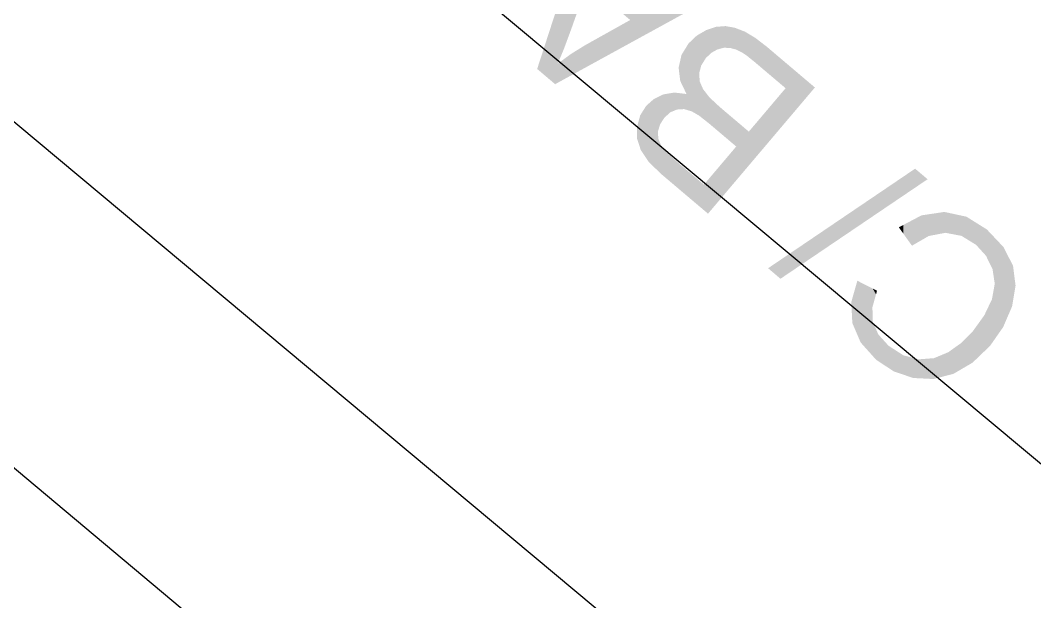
# Model space of a CAD drawing. Header units: inches. Extents: x 0.0008 to 0.0144, y 0.0003 to 0.0113.
# Drawn here: x 0.0115767 to 0.0118786, y 0.0054811 to 0.0056541 of the extents above; entities that cross this region are included whole.
import ezdxf

# ---------------------------------------------------------------- set-up
doc = ezdxf.new("R2010")
doc.units = ezdxf.units.IN
doc.header["$MEASUREMENT"] = 0
doc.linetypes.add('STRICHPUNKT', pattern=[25.4, 12.7, -6.35, 0, -6.35])
doc.layers.add('Standard', color=7, linetype='Continuous')

# ---------------------------------------------------------------- blocks, each defined once
blk = doc.blocks.new('*U512')
at = {"color": 7, "linetype": 'ByBlock'}
for points in [[(0.3010332, 0.1420073), (0.3009541, 0.1421548), (0.3010332, 0.1421667)], [(0.3010413, 0.1420089), (0.3010413, 0.1421649), (0.301063, 0.1420047)], [(0.301063, 0.1420047), (0.301063, 0.1421602), (0.3011018, 0.1419973)], [(0.300788, 0.1419116), (0.3007224, 0.1420681), (0.300788, 0.1421027)], [(0.3007971, 0.1419168), (0.300788, 0.1421027), (0.3007971, 0.1421075)], [(0.3008394, 0.1419413), (0.3007971, 0.1421075), (0.3008394, 0.1421298)], [(0.3008603, 0.1419533), (0.3008394, 0.1421298), (0.3008603, 0.1421408)], [(0.3009151, 0.1419849), (0.3008603, 0.1421408), (0.3009151, 0.142149)], [(0.3009503, 0.1419916), (0.3009151, 0.142149), (0.3009503, 0.1421543)], [(0.3009541, 0.1419923), (0.3009503, 0.1421543), (0.3009541, 0.1421548)], [(0.3011018, 0.1419973), (0.3011018, 0.1421518), (0.3011618, 0.1419858)], [(0.3011618, 0.1419858), (0.3011618, 0.1421389), (0.3011625, 0.1419856)], [(0.3011625, 0.1419856), (0.3011625, 0.1421387), (0.3011994, 0.141963)], [(0.3011994, 0.141963), (0.3011994, 0.1421308), (0.301246, 0.1419343)], [(0.301246, 0.1419343), (0.301246, 0.1421017), (0.3012477, 0.1419333)], [(0.3012477, 0.1419333), (0.3012477, 0.1421007), (0.3012727, 0.1419179)], [(0.3012727, 0.1419179), (0.3012727, 0.1420851), (0.301335, 0.1418492)], [(0.3007224, 0.1420034), (0.3006888, 0.1420504), (0.3007224, 0.1420681)], [(0.3007224, 0.1420034), (0.3007224, 0.1420681), (0.300788, 0.1419116)], [(0.301335, 0.1418492), (0.301335, 0.1420463), (0.3013473, 0.1418357)], [(0.3013473, 0.1418357), (0.3013473, 0.1420387), (0.3013538, 0.1418225)], [(0.3013538, 0.1418225), (0.3013538, 0.1420346), (0.3013784, 0.1417728)], [(0.3013784, 0.1417728), (0.3013784, 0.1420086), (0.3013927, 0.1417441)], [(0.3013927, 0.1417441), (0.3013927, 0.1419935), (0.3013968, 0.1417359)], [(0.3013968, 0.1417359), (0.3013968, 0.1419892), (0.3014137, 0.1416241)], [(0.3003751, 0.1412388), (0.3003374, 0.1415137), (0.3003751, 0.1416468)], [(0.3003751, 0.1412388), (0.3003751, 0.1416468), (0.3004005, 0.1411794)], [(0.3004005, 0.1411794), (0.3004005, 0.1416338), (0.3004891, 0.1410806)], [(0.3014137, 0.1412052), (0.3013968, 0.1415294), (0.3014137, 0.1416241)], [(0.3003374, 0.1413267), (0.3003292, 0.1414846), (0.3003374, 0.1415137)], [(0.3003374, 0.1413267), (0.3003374, 0.1415137), (0.3003751, 0.1412388)], [(0.3013784, 0.1411546), (0.3013538, 0.1414252), (0.3013784, 0.1414768)], [(0.3013927, 0.1411751), (0.3013784, 0.1414768), (0.3013927, 0.1415067)], [(0.3013968, 0.1411809), (0.3013927, 0.1415067), (0.3013968, 0.1415294)], [(0.3004891, 0.1410806), (0.3004891, 0.1414465), (0.300492, 0.1410773)], [(0.3013473, 0.1411247), (0.301335, 0.1413858), (0.3013473, 0.1414114)], [(0.3013538, 0.141131), (0.3013473, 0.1414114), (0.3013538, 0.1414252)], [(0.300492, 0.1410773), (0.300492, 0.1413378), (0.3005165, 0.1410501)], [(0.301335, 0.141113), (0.3012727, 0.1412991), (0.301335, 0.1413858)], [(0.3005165, 0.1410501), (0.3005165, 0.1412807), (0.300524, 0.1410451)], [(0.300524, 0.1410451), (0.300524, 0.1412631), (0.3005333, 0.1410389)], [(0.3005333, 0.1410389), (0.3005333, 0.1412414), (0.3006106, 0.1409877)], [(0.301246, 0.1410276), (0.3011994, 0.1412154), (0.301246, 0.1412626)], [(0.3012477, 0.1410292), (0.301246, 0.1412626), (0.3012477, 0.1412643)], [(0.3012727, 0.1410532), (0.3012477, 0.1412643), (0.3012727, 0.1412991)], [(0.3011618, 0.1409782), (0.3011018, 0.1411345), (0.3011618, 0.1411773)], [(0.3011625, 0.1409786), (0.3011618, 0.1411773), (0.3011625, 0.141178)], [(0.3011994, 0.1410003), (0.3011625, 0.141178), (0.3011994, 0.1412154)], [(0.3006106, 0.1409877), (0.3006106, 0.1411557), (0.3006497, 0.1409618)], [(0.3006497, 0.1409618), (0.3006497, 0.1411304), (0.3006888, 0.1409485)], [(0.3006888, 0.1409485), (0.3006888, 0.1411051), (0.3007224, 0.1409371)], [(0.3010332, 0.1409253), (0.3009541, 0.1410614), (0.3010332, 0.1410943)], [(0.3010413, 0.1409274), (0.3010332, 0.1410943), (0.3010413, 0.1410977)], [(0.301063, 0.140933), (0.3010413, 0.1410977), (0.301063, 0.1411067)], [(0.3011018, 0.1409431), (0.301063, 0.1411067), (0.3011018, 0.1411345)], [(0.3007224, 0.1409371), (0.3007224, 0.1410834), (0.300788, 0.1409148)], [(0.300788, 0.1409148), (0.300788, 0.1410661), (0.3007971, 0.1409118)], [(0.3007971, 0.1409118), (0.3007971, 0.1410637), (0.3008394, 0.1409095)], [(0.3008603, 0.1409085), (0.3008394, 0.1410526), (0.3008603, 0.1410542)], [(0.3008394, 0.1409095), (0.3008394, 0.1410526), (0.3008603, 0.1409085)], [(0.3009151, 0.1409056), (0.3008603, 0.1410542), (0.3009151, 0.1410584)], [(0.3008603, 0.1409085), (0.3008603, 0.1410542), (0.3009151, 0.1409056)], [(0.3009503, 0.1409038), (0.3009151, 0.1410584), (0.3009503, 0.1410611)], [(0.3009151, 0.1409056), (0.3009151, 0.1410584), (0.3009503, 0.1409038)], [(0.3009541, 0.1409047), (0.3009503, 0.1410611), (0.3009541, 0.1410614)]]:
    blk.add_solid(points, dxfattribs=at)
at = {"color": 7, "linetype": 'ByBlock', "extrusion": (0, 0, -1)}
for points in [[(-0.3010332, 0.1420073), (-0.3010332, 0.1421667), (-0.3010413, 0.1420089)], [(-0.3010413, 0.1420089), (-0.3010332, 0.1421667), (-0.3010413, 0.1421649)], [(-0.301063, 0.1420047), (-0.3010413, 0.1421649), (-0.301063, 0.1421602)], [(-0.3011018, 0.1419973), (-0.301063, 0.1421602), (-0.3011018, 0.1421518)], [(-0.300788, 0.1419116), (-0.300788, 0.1421027), (-0.3007971, 0.1419168)], [(-0.3007971, 0.1419168), (-0.3007971, 0.1421075), (-0.3008394, 0.1419413)], [(-0.3008394, 0.1419413), (-0.3008394, 0.1421298), (-0.3008603, 0.1419533)], [(-0.3008603, 0.1419533), (-0.3008603, 0.1421408), (-0.3009151, 0.1419849)], [(-0.3009151, 0.1419849), (-0.3009151, 0.142149), (-0.3009503, 0.1419916)], [(-0.3009503, 0.1419916), (-0.3009503, 0.1421543), (-0.3009541, 0.1419923)], [(-0.3009541, 0.1419923), (-0.3009541, 0.1421548), (-0.3010332, 0.1420073)], [(-0.3011618, 0.1419858), (-0.3011018, 0.1421518), (-0.3011618, 0.1421389)], [(-0.3011625, 0.1419856), (-0.3011618, 0.1421389), (-0.3011625, 0.1421387)], [(-0.3011994, 0.141963), (-0.3011625, 0.1421387), (-0.3011994, 0.1421308)], [(-0.301246, 0.1419343), (-0.3011994, 0.1421308), (-0.301246, 0.1421017)], [(-0.3012477, 0.1419333), (-0.301246, 0.1421017), (-0.3012477, 0.1421007)], [(-0.3012727, 0.1419179), (-0.3012477, 0.1421007), (-0.3012727, 0.1420851)], [(-0.301335, 0.1418492), (-0.3012727, 0.1420851), (-0.301335, 0.1420463)], [(-0.3013473, 0.1418357), (-0.301335, 0.1420463), (-0.3013473, 0.1420387)], [(-0.3013538, 0.1418225), (-0.3013473, 0.1420387), (-0.3013538, 0.1420346)], [(-0.3013784, 0.1417728), (-0.3013538, 0.1420346), (-0.3013784, 0.1420086)], [(-0.3013927, 0.1417441), (-0.3013784, 0.1420086), (-0.3013927, 0.1419935)], [(-0.3013968, 0.1417359), (-0.3013927, 0.1419935), (-0.3013968, 0.1419892)], [(-0.3014137, 0.1416241), (-0.3013968, 0.1419892), (-0.3014137, 0.1419712)], [(-0.3014137, 0.1412052), (-0.3014137, 0.1419712), (-0.3014779, 0.1412972)], [(-0.3014779, 0.1412972), (-0.3014137, 0.1419712), (-0.3014779, 0.1419033)], [(-0.3014779, 0.1412972), (-0.3014779, 0.1419033), (-0.3014805, 0.1413033)], [(-0.3014805, 0.1413033), (-0.3014779, 0.1419033), (-0.3014805, 0.1419006)], [(-0.3014805, 0.1413033), (-0.3014805, 0.1419006), (-0.3015447, 0.1414528)], [(-0.3015447, 0.1414528), (-0.3014805, 0.1419006), (-0.3015447, 0.1417738)], [(-0.3015447, 0.1414528), (-0.3015447, 0.1417738), (-0.301552, 0.1414963)], [(-0.301552, 0.1414963), (-0.3015447, 0.1417738), (-0.301552, 0.1417595)], [(-0.301552, 0.1414963), (-0.301552, 0.1417595), (-0.301571, 0.1416105)], [(-0.3004005, 0.1411794), (-0.3003751, 0.1416468), (-0.3004005, 0.1416338)], [(-0.3004891, 0.1410806), (-0.3004005, 0.1416338), (-0.3004891, 0.1415887)], [(-0.3004891, 0.1414465), (-0.3004891, 0.1415887), (-0.300492, 0.141457)], [(-0.300492, 0.141457), (-0.3004891, 0.1415887), (-0.300492, 0.1415872)], [(-0.300492, 0.141457), (-0.300492, 0.1415872), (-0.3005165, 0.141544)], [(-0.3005165, 0.141544), (-0.300492, 0.1415872), (-0.3005165, 0.1415747)], [(-0.3005165, 0.141544), (-0.3005165, 0.1415747), (-0.300524, 0.1415709)], [(-0.3013784, 0.1411546), (-0.3013784, 0.1414768), (-0.3013927, 0.1411751)], [(-0.3013927, 0.1411751), (-0.3013927, 0.1415067), (-0.3013968, 0.1411809)], [(-0.3013968, 0.1411809), (-0.3013968, 0.1415294), (-0.3014137, 0.1412052)], [(-0.300492, 0.1410773), (-0.3004891, 0.1414465), (-0.300492, 0.1413378)], [(-0.3013473, 0.1411247), (-0.3013473, 0.1414114), (-0.3013538, 0.141131)], [(-0.3013538, 0.141131), (-0.3013538, 0.1414252), (-0.3013784, 0.1411546)], [(-0.3005165, 0.1410501), (-0.300492, 0.1413378), (-0.3005165, 0.1412807)], [(-0.301335, 0.141113), (-0.301335, 0.1413858), (-0.3013473, 0.1411247)], [(-0.300524, 0.1410451), (-0.3005165, 0.1412807), (-0.300524, 0.1412631)], [(-0.3005333, 0.1410389), (-0.300524, 0.1412631), (-0.3005333, 0.1412414)], [(-0.3006106, 0.1409877), (-0.3005333, 0.1412414), (-0.3006106, 0.1411557)], [(-0.301246, 0.1410276), (-0.301246, 0.1412626), (-0.3012477, 0.1410292)], [(-0.3012477, 0.1410292), (-0.3012477, 0.1412643), (-0.3012727, 0.1410532)], [(-0.3012727, 0.1410532), (-0.3012727, 0.1412991), (-0.301335, 0.141113)], [(-0.3011618, 0.1409782), (-0.3011618, 0.1411773), (-0.3011625, 0.1409786)], [(-0.3011625, 0.1409786), (-0.3011625, 0.141178), (-0.3011994, 0.1410003)], [(-0.3011994, 0.1410003), (-0.3011994, 0.1412154), (-0.301246, 0.1410276)], [(-0.3006497, 0.1409618), (-0.3006106, 0.1411557), (-0.3006497, 0.1411304)], [(-0.3006888, 0.1409485), (-0.3006497, 0.1411304), (-0.3006888, 0.1411051)], [(-0.3007224, 0.1409371), (-0.3006888, 0.1411051), (-0.3007224, 0.1410834)], [(-0.3010332, 0.1409253), (-0.3010332, 0.1410943), (-0.3010413, 0.1409274)], [(-0.3010413, 0.1409274), (-0.3010413, 0.1410977), (-0.301063, 0.140933)], [(-0.301063, 0.140933), (-0.301063, 0.1411067), (-0.3011018, 0.1409431)], [(-0.3011018, 0.1409431), (-0.3011018, 0.1411345), (-0.3011618, 0.1409782)], [(-0.300788, 0.1409148), (-0.3007224, 0.1410834), (-0.300788, 0.1410661)], [(-0.3007971, 0.1409118), (-0.300788, 0.1410661), (-0.3007971, 0.1410637)], [(-0.3008394, 0.1409095), (-0.3007971, 0.1410637), (-0.3008394, 0.1410526)], [(-0.3009503, 0.1409038), (-0.3009503, 0.1410611), (-0.3009541, 0.1409047)], [(-0.3009541, 0.1409047), (-0.3009541, 0.1410614), (-0.3010332, 0.1409253)]]:
    blk.add_solid(points, dxfattribs=at)
blk = doc.blocks.new('*U513')
at = {"color": 7, "linetype": 'ByBlock'}
for points in [[(0.3008118, 0.14235), (0.2997943, 0.1418046), (0.3008118, 0.1424936)], [(0.2997943, 0.1416616), (0.2997943, 0.1418046), (0.3008118, 0.14235)], [(0.2997943, 0.1416616), (0.2997005, 0.1417411), (0.2997943, 0.1418046)]]:
    blk.add_solid(points, dxfattribs=at)
at = {"color": 7, "linetype": 'ByBlock', "extrusion": (0, 0, -1)}
blk.add_solid([(-0.3008118, 0.14235), (-0.3008118, 0.1424936), (-0.3009061, 0.1424138)], dxfattribs=at)
blk = doc.blocks.new('*U514')
at = {"color": 7, "linetype": 'ByBlock'}
for points in [[(0.2992307, 0.1433301), (0.2992156, 0.1435307), (0.2992307, 0.1435395)], [(0.2992341, 0.1433334), (0.2992307, 0.1435395), (0.2992341, 0.1435415)], [(0.2992465, 0.1433452), (0.2992341, 0.1435415), (0.2992465, 0.1435455)], [(0.2992535, 0.1433518), (0.2992465, 0.1435455), (0.2992535, 0.1435478)], [(0.2992571, 0.1433553), (0.2992535, 0.1435478), (0.2992571, 0.143549)], [(0.2992716, 0.1433691), (0.2992571, 0.143549), (0.2992716, 0.1435538)], [(0.2993085, 0.1433896), (0.2992716, 0.1435538), (0.2993085, 0.1435659)], [(0.2993179, 0.1433947), (0.2993085, 0.1435659), (0.2993179, 0.1435665)], [(0.2993345, 0.1433991), (0.2993179, 0.1435665), (0.2993345, 0.1435678)], [(0.2993652, 0.1434071), (0.2993345, 0.1435678), (0.2993652, 0.1435701)], [(0.2993788, 0.1434069), (0.2993652, 0.1435701), (0.2993788, 0.1435711)], [(0.2993652, 0.1434071), (0.2993652, 0.1435701), (0.2993788, 0.1434069)], [(0.2993788, 0.1434069), (0.2993788, 0.1435711), (0.2994107, 0.1434067)], [(0.2994107, 0.1434067), (0.2994107, 0.1435654), (0.2994488, 0.1433965)], [(0.2994488, 0.1433965), (0.2994488, 0.1435587), (0.299457, 0.1433943)], [(0.299457, 0.1433943), (0.299457, 0.1435556), (0.2994597, 0.143393)], [(0.2994597, 0.143393), (0.2994597, 0.1435545), (0.2995055, 0.1433709)], [(0.2991238, 0.1429267), (0.2990998, 0.1434409), (0.2991238, 0.1434636)], [(0.2991615, 0.1429047), (0.2991238, 0.1434636), (0.2991615, 0.1434993)], [(0.2991238, 0.1429267), (0.2991238, 0.1434636), (0.2991615, 0.1429047)], [(0.299179, 0.1428945), (0.2991615, 0.1434993), (0.299179, 0.1435094)], [(0.2991615, 0.1429047), (0.2991615, 0.1434993), (0.299179, 0.1428945)], [(0.2991797, 0.142894), (0.299179, 0.1435094), (0.2991797, 0.1435098)], [(0.299179, 0.1428945), (0.299179, 0.1435094), (0.2991797, 0.142894)], [(0.2991837, 0.1432298), (0.2991797, 0.1435098), (0.2991837, 0.1435122)], [(0.2991953, 0.1432738), (0.2991837, 0.1435122), (0.2991953, 0.1435189)], [(0.2992091, 0.1432958), (0.2991953, 0.1435189), (0.2992091, 0.1435269)], [(0.2992156, 0.1433061), (0.2992091, 0.1435269), (0.2992156, 0.1435307)], [(0.2995055, 0.1433709), (0.2995055, 0.1435369), (0.2995238, 0.1433583)], [(0.2995238, 0.1433583), (0.2995238, 0.1435299), (0.2995422, 0.1433456)], [(0.2995422, 0.1433456), (0.2995422, 0.1435189), (0.299555, 0.1433353)], [(0.299555, 0.1433353), (0.299555, 0.1435113), (0.2995952, 0.1433028)], [(0.2995952, 0.1433028), (0.2995952, 0.1434873), (0.2996033, 0.1432961)], [(0.2996033, 0.1432961), (0.2996033, 0.1434825), (0.2996906, 0.1432221)], [(0.2990654, 0.1430965), (0.299046, 0.1433536), (0.2990654, 0.143385)], [(0.2990838, 0.1430578), (0.2990654, 0.143385), (0.2990838, 0.143415)], [(0.2990654, 0.1430965), (0.2990654, 0.143385), (0.2990838, 0.1430578)], [(0.2990998, 0.1429337), (0.2990838, 0.143415), (0.2990998, 0.1434409)], [(0.2990838, 0.1429384), (0.2990838, 0.143415), (0.2990998, 0.1429337)], [(0.2990998, 0.1429337), (0.2990998, 0.1434409), (0.2991238, 0.1429267)], [(0.2996906, 0.1432221), (0.2996906, 0.1434154), (0.2998328, 0.1431017)], [(0.2990363, 0.1431573), (0.2990249, 0.1432594), (0.2990363, 0.14331)], [(0.299046, 0.1431369), (0.2990363, 0.14331), (0.299046, 0.1433536)], [(0.2990363, 0.1431573), (0.2990363, 0.14331), (0.299046, 0.1431369)], [(0.299046, 0.1431369), (0.299046, 0.1433536), (0.2990654, 0.1430965)], [(0.2990249, 0.1432517), (0.2990243, 0.1432567), (0.2990249, 0.1432594)], [(0.2990249, 0.1432517), (0.2990249, 0.1432594), (0.2990363, 0.1431573)], [(0.2991797, 0.142894), (0.2991797, 0.1432144), (0.2991837, 0.1428908)], [(0.2991837, 0.1428908), (0.2991837, 0.1431531), (0.2991953, 0.1428817)], [(0.2991953, 0.1428817), (0.2991953, 0.1431265), (0.2992091, 0.1428708)], [(0.2992091, 0.1428708), (0.2992091, 0.1430948), (0.2992156, 0.1428657)], [(0.2992156, 0.1428657), (0.2992156, 0.1430864), (0.2992307, 0.1428538)], [(0.2998328, 0.1428457), (0.2996906, 0.1429338), (0.2998328, 0.1431017)], [(0.2988376, 0.1425066), (0.2987964, 0.1429838), (0.2988376, 0.1430204)], [(0.2988682, 0.1424765), (0.2988376, 0.1430204), (0.2988682, 0.1430352)], [(0.2988376, 0.1425066), (0.2988376, 0.1430204), (0.2988682, 0.1424765)], [(0.2988704, 0.1427826), (0.2988682, 0.1430352), (0.2988704, 0.1430363)], [(0.298884, 0.1428282), (0.2988704, 0.1430363), (0.298884, 0.1430428)], [(0.2988886, 0.1428354), (0.298884, 0.1430428), (0.2988886, 0.1430451)], [(0.2988914, 0.1428397), (0.2988886, 0.1430451), (0.2988914, 0.1430464)], [(0.2989098, 0.1428683), (0.2988914, 0.1430464), (0.2989098, 0.1430553)], [(0.298916, 0.142878), (0.2989098, 0.1430553), (0.298916, 0.1430564)], [(0.2989399, 0.1428998), (0.298916, 0.1430564), (0.2989399, 0.1430602)], [(0.2989611, 0.1429193), (0.2989399, 0.1430602), (0.2989611, 0.1430637)], [(0.2989928, 0.1429327), (0.2989611, 0.1430637), (0.2989928, 0.1430689)], [(0.2990654, 0.1429438), (0.2990654, 0.14306), (0.2990838, 0.1429384)], [(0.2992307, 0.1428538), (0.2992307, 0.1430669), (0.2992341, 0.142851)], [(0.2992341, 0.142851), (0.2992341, 0.1430625), (0.2992465, 0.1428413)], [(0.2992465, 0.1428413), (0.2992465, 0.1430465), (0.2992535, 0.1428358)], [(0.2992535, 0.1428358), (0.2992535, 0.1430375), (0.2992571, 0.1428327)], [(0.2992571, 0.1428327), (0.2992571, 0.1430328), (0.2992716, 0.1428204)], [(0.2992716, 0.1428204), (0.2992716, 0.1430192), (0.2993085, 0.1427891)], [(0.2987791, 0.1425729), (0.2987383, 0.1429038), (0.2987791, 0.1429684)], [(0.2987964, 0.1425469), (0.2987791, 0.1429684), (0.2987964, 0.1429838)], [(0.2987791, 0.1425729), (0.2987791, 0.1429684), (0.2987964, 0.1425469)], [(0.2987964, 0.1425469), (0.2987964, 0.1429838), (0.2988376, 0.1425066)], [(0.2993085, 0.1427891), (0.2993085, 0.1429847), (0.2993179, 0.1427813)], [(0.2993179, 0.1427813), (0.2993179, 0.142976), (0.2993345, 0.1427672)], [(0.2993345, 0.1427672), (0.2993345, 0.1429605), (0.2993652, 0.1427412)], [(0.2993652, 0.1427412), (0.2993652, 0.1429345), (0.2993788, 0.1427297)], [(0.2996906, 0.1426778), (0.2996033, 0.1428307), (0.2996906, 0.1429338)], [(0.2987336, 0.1426485), (0.2987104, 0.1428109), (0.2987336, 0.1428963)], [(0.2987383, 0.142634), (0.2987336, 0.1428963), (0.2987383, 0.1429038)], [(0.2987336, 0.1426485), (0.2987336, 0.1428963), (0.2987383, 0.142634)], [(0.2987383, 0.142634), (0.2987383, 0.1429038), (0.2987791, 0.1425729)], [(0.2993788, 0.1427297), (0.2993788, 0.142923), (0.2994107, 0.1427026)], [(0.2994107, 0.1427026), (0.2994107, 0.1428959), (0.2994488, 0.1426703)], [(0.2994488, 0.1426703), (0.2994488, 0.1428636), (0.299457, 0.1426634)], [(0.299457, 0.1426634), (0.299457, 0.1428567), (0.2994597, 0.1426612)], [(0.2987104, 0.1427195), (0.29871, 0.1427205), (0.2987104, 0.1428109)], [(0.2987104, 0.1427195), (0.2987104, 0.1428109), (0.2987336, 0.1426485)], [(0.2988682, 0.1424765), (0.2988682, 0.1427755), (0.2988704, 0.1424744)], [(0.2995952, 0.1425653), (0.299555, 0.1427737), (0.2995952, 0.1428212)], [(0.2996033, 0.1425748), (0.2995952, 0.1428212), (0.2996033, 0.1428307)], [(0.2988704, 0.1424744), (0.2988704, 0.1427213), (0.298884, 0.1424611)], [(0.298884, 0.1424611), (0.298884, 0.1426887), (0.2988886, 0.1424565)], [(0.2988886, 0.1424565), (0.2988886, 0.1426776), (0.2988914, 0.1424542)], [(0.2988914, 0.1424542), (0.2988914, 0.142671), (0.2989098, 0.1424386)], [(0.2989098, 0.1424386), (0.2989098, 0.1426487), (0.298916, 0.1424333)], [(0.298916, 0.1424333), (0.298916, 0.142641), (0.2989399, 0.1424131)], [(0.2994488, 0.1423924), (0.2994107, 0.1426034), (0.2994488, 0.1426484)], [(0.299457, 0.142402), (0.2994488, 0.1426484), (0.299457, 0.142658)], [(0.2994597, 0.1424052), (0.299457, 0.142658), (0.2994597, 0.1426612)], [(0.2989399, 0.1424131), (0.2989399, 0.1426122), (0.2989611, 0.1423951)], [(0.2989611, 0.1423951), (0.2989611, 0.1425927), (0.2989928, 0.1423683)], [(0.2989928, 0.1423683), (0.2989928, 0.1425638), (0.2990112, 0.1423527)], [(0.2990112, 0.1423527), (0.2990112, 0.1425469), (0.2990243, 0.1423416)], [(0.2993652, 0.1422936), (0.2993345, 0.1425134), (0.2993652, 0.1425496)], [(0.2993788, 0.1423097), (0.2993652, 0.1425496), (0.2993788, 0.1425656)], [(0.2994107, 0.1423474), (0.2993788, 0.1425656), (0.2994107, 0.1426034)], [(0.2990243, 0.1423416), (0.2990243, 0.1425349), (0.2990249, 0.1423411)], [(0.2990249, 0.1423411), (0.2990249, 0.1425344), (0.2990363, 0.1423315)], [(0.2990363, 0.1423315), (0.2990363, 0.1425248), (0.299046, 0.1423232)], [(0.299046, 0.1423232), (0.299046, 0.1425165), (0.2990654, 0.1423068)], [(0.2990654, 0.1423068), (0.2990654, 0.1425001), (0.2990838, 0.1422912)], [(0.2990838, 0.1422912), (0.2990838, 0.1424845), (0.2990998, 0.1422777)], [(0.2990998, 0.1422777), (0.2990998, 0.1424709), (0.2991238, 0.1422573)], [(0.2993085, 0.1422268), (0.2992716, 0.1424391), (0.2993085, 0.1424827)], [(0.2993179, 0.1422378), (0.2993085, 0.1424827), (0.2993179, 0.1424937)], [(0.2993345, 0.1422574), (0.2993179, 0.1424937), (0.2993345, 0.1425134)], [(0.2991238, 0.1422573), (0.2991238, 0.1424506), (0.2991615, 0.1422254)], [(0.2991615, 0.1422254), (0.2991615, 0.1424187), (0.299179, 0.1422106)], [(0.299179, 0.1422106), (0.299179, 0.1424039), (0.2991797, 0.14221)], [(0.2991797, 0.14221), (0.2991797, 0.1424033), (0.2991837, 0.1422066)], [(0.2991837, 0.1422066), (0.2991837, 0.1423999), (0.2991953, 0.1421968)], [(0.2991953, 0.1421968), (0.2991953, 0.1423901), (0.2992091, 0.1421851)], [(0.2992307, 0.1421668), (0.2992156, 0.1423729), (0.2992307, 0.1423908)], [(0.2992341, 0.1421639), (0.2992307, 0.1423908), (0.2992341, 0.1423949)], [(0.2992307, 0.1421668), (0.2992307, 0.1423908), (0.2992341, 0.1421639)], [(0.2992465, 0.1421535), (0.2992341, 0.1423949), (0.2992465, 0.1424094)], [(0.2992341, 0.1421639), (0.2992341, 0.1423949), (0.2992465, 0.1421535)], [(0.2992535, 0.1421617), (0.2992465, 0.1424094), (0.2992535, 0.1424177)], [(0.2992571, 0.142166), (0.2992535, 0.1424177), (0.2992571, 0.142422)], [(0.2992716, 0.1421832), (0.2992571, 0.142422), (0.2992716, 0.1424391)], [(0.2992091, 0.1421851), (0.2992091, 0.1423784), (0.2992156, 0.1421796)], [(0.2992156, 0.1421796), (0.2992156, 0.1423729), (0.2992307, 0.1421668)]]:
    blk.add_solid(points, dxfattribs=at)
at = {"color": 7, "linetype": 'ByBlock', "extrusion": (0, 0, -1)}
for points in [[(-0.2992307, 0.1433301), (-0.2992307, 0.1435395), (-0.2992341, 0.1433334)], [(-0.2992341, 0.1433334), (-0.2992341, 0.1435415), (-0.2992465, 0.1433452)], [(-0.2992465, 0.1433452), (-0.2992465, 0.1435455), (-0.2992535, 0.1433518)], [(-0.2992535, 0.1433518), (-0.2992535, 0.1435478), (-0.2992571, 0.1433553)], [(-0.2992571, 0.1433553), (-0.2992571, 0.143549), (-0.2992716, 0.1433691)], [(-0.2992716, 0.1433691), (-0.2992716, 0.1435538), (-0.2993085, 0.1433896)], [(-0.2993085, 0.1433896), (-0.2993085, 0.1435659), (-0.2993179, 0.1433947)], [(-0.2993179, 0.1433947), (-0.2993179, 0.1435665), (-0.2993345, 0.1433991)], [(-0.2993345, 0.1433991), (-0.2993345, 0.1435678), (-0.2993652, 0.1434071)], [(-0.2994107, 0.1434067), (-0.2993788, 0.1435711), (-0.2994107, 0.1435654)], [(-0.2994488, 0.1433965), (-0.2994107, 0.1435654), (-0.2994488, 0.1435587)], [(-0.299457, 0.1433943), (-0.2994488, 0.1435587), (-0.299457, 0.1435556)], [(-0.2994597, 0.143393), (-0.299457, 0.1435556), (-0.2994597, 0.1435545)], [(-0.2995055, 0.1433709), (-0.2994597, 0.1435545), (-0.2995055, 0.1435369)], [(-0.2991797, 0.1432144), (-0.2991797, 0.1435098), (-0.2991837, 0.1432298)], [(-0.2991837, 0.1432298), (-0.2991837, 0.1435122), (-0.2991953, 0.1432738)], [(-0.2991953, 0.1432738), (-0.2991953, 0.1435189), (-0.2992091, 0.1432958)], [(-0.2992091, 0.1432958), (-0.2992091, 0.1435269), (-0.2992156, 0.1433061)], [(-0.2992156, 0.1433061), (-0.2992156, 0.1435307), (-0.2992307, 0.1433301)], [(-0.2995238, 0.1433583), (-0.2995055, 0.1435369), (-0.2995238, 0.1435299)], [(-0.2995422, 0.1433456), (-0.2995238, 0.1435299), (-0.2995422, 0.1435189)], [(-0.299555, 0.1433353), (-0.2995422, 0.1435189), (-0.299555, 0.1435113)], [(-0.2995952, 0.1433028), (-0.299555, 0.1435113), (-0.2995952, 0.1434873)], [(-0.2996033, 0.1432961), (-0.2995952, 0.1434873), (-0.2996033, 0.1434825)], [(-0.2996906, 0.1432221), (-0.2996033, 0.1434825), (-0.2996906, 0.1434154)], [(-0.2998328, 0.1431017), (-0.2996906, 0.1434154), (-0.2998328, 0.143295)], [(-0.2998328, 0.1428457), (-0.2998328, 0.143295), (-0.3000543, 0.1431073)], [(-0.2991837, 0.1428908), (-0.2991797, 0.1432144), (-0.2991837, 0.1431531)], [(-0.2991953, 0.1428817), (-0.2991837, 0.1431531), (-0.2991953, 0.1431265)], [(-0.2992091, 0.1428708), (-0.2991953, 0.1431265), (-0.2992091, 0.1430948)], [(-0.2992156, 0.1428657), (-0.2992091, 0.1430948), (-0.2992156, 0.1430864)], [(-0.2992307, 0.1428538), (-0.2992156, 0.1430864), (-0.2992307, 0.1430669)], [(-0.2988682, 0.1427755), (-0.2988682, 0.1430352), (-0.2988704, 0.1427826)], [(-0.2988704, 0.1427826), (-0.2988704, 0.1430363), (-0.298884, 0.1428282)], [(-0.298884, 0.1428282), (-0.298884, 0.1430428), (-0.2988886, 0.1428354)], [(-0.2988886, 0.1428354), (-0.2988886, 0.1430451), (-0.2988914, 0.1428397)], [(-0.2988914, 0.1428397), (-0.2988914, 0.1430464), (-0.2989098, 0.1428683)], [(-0.2989098, 0.1428683), (-0.2989098, 0.1430553), (-0.298916, 0.142878)], [(-0.298916, 0.142878), (-0.298916, 0.1430564), (-0.2989399, 0.1428998)], [(-0.2989399, 0.1428998), (-0.2989399, 0.1430602), (-0.2989611, 0.1429193)], [(-0.2989611, 0.1429193), (-0.2989611, 0.1430637), (-0.2989928, 0.1429327)], [(-0.2989928, 0.1429327), (-0.2989928, 0.1430689), (-0.2990112, 0.1429405)], [(-0.2990112, 0.1429405), (-0.2989928, 0.1430689), (-0.2990112, 0.1430666)], [(-0.2990112, 0.1429405), (-0.2990112, 0.1430666), (-0.2990243, 0.1429413)], [(-0.2990243, 0.1429413), (-0.2990112, 0.1430666), (-0.2990243, 0.143065)], [(-0.2990243, 0.1429413), (-0.2990243, 0.143065), (-0.2990249, 0.1429413)], [(-0.2990249, 0.1429413), (-0.2990243, 0.143065), (-0.2990249, 0.143065)], [(-0.2990249, 0.1429413), (-0.2990249, 0.143065), (-0.2990363, 0.142942)], [(-0.2990363, 0.142942), (-0.2990249, 0.143065), (-0.2990363, 0.1430636)], [(-0.2990363, 0.142942), (-0.2990363, 0.1430636), (-0.299046, 0.1429426)], [(-0.299046, 0.1429426), (-0.2990363, 0.1430636), (-0.299046, 0.1430624)], [(-0.299046, 0.1429426), (-0.299046, 0.1430624), (-0.2990654, 0.1429438)], [(-0.2990654, 0.1429438), (-0.299046, 0.1430624), (-0.2990654, 0.14306)], [(-0.2990838, 0.1429384), (-0.2990654, 0.14306), (-0.2990838, 0.1430578)], [(-0.2992341, 0.142851), (-0.2992307, 0.1430669), (-0.2992341, 0.1430625)], [(-0.2992465, 0.1428413), (-0.2992341, 0.1430625), (-0.2992465, 0.1430465)], [(-0.2992535, 0.1428358), (-0.2992465, 0.1430465), (-0.2992535, 0.1430375)], [(-0.2992571, 0.1428327), (-0.2992535, 0.1430375), (-0.2992571, 0.1430328)], [(-0.2992716, 0.1428204), (-0.2992571, 0.1430328), (-0.2992716, 0.1430192)], [(-0.2993085, 0.1427891), (-0.2992716, 0.1430192), (-0.2993085, 0.1429847)], [(-0.2993179, 0.1427813), (-0.2993085, 0.1429847), (-0.2993179, 0.142976)], [(-0.2993345, 0.1427672), (-0.2993179, 0.142976), (-0.2993345, 0.1429605)], [(-0.2993652, 0.1427412), (-0.2993345, 0.1429605), (-0.2993652, 0.1429345)], [(-0.2993788, 0.1427297), (-0.2993652, 0.1429345), (-0.2993788, 0.142923)], [(-0.2996906, 0.1426778), (-0.2996906, 0.1429338), (-0.2998328, 0.1428457)], [(-0.2994107, 0.1427026), (-0.2993788, 0.142923), (-0.2994107, 0.1428959)], [(-0.2994488, 0.1426703), (-0.2994107, 0.1428959), (-0.2994488, 0.1428636)], [(-0.299457, 0.1426634), (-0.2994488, 0.1428636), (-0.299457, 0.1428567)], [(-0.2994597, 0.1426612), (-0.299457, 0.1428567), (-0.2994597, 0.1428545)], [(-0.2994597, 0.1424052), (-0.2994597, 0.1428545), (-0.2995055, 0.1424593)], [(-0.2995055, 0.1424593), (-0.2994597, 0.1428545), (-0.2995055, 0.1428156)], [(-0.2988704, 0.1424744), (-0.2988682, 0.1427755), (-0.2988704, 0.1427213)], [(-0.2995055, 0.1424593), (-0.2995055, 0.1428156), (-0.2995238, 0.1424809)], [(-0.2995238, 0.1424809), (-0.2995055, 0.1428156), (-0.2995238, 0.1428001)], [(-0.2995238, 0.1424809), (-0.2995238, 0.1428001), (-0.2995422, 0.1425026)], [(-0.2995422, 0.1425026), (-0.2995238, 0.1428001), (-0.2995422, 0.1427846)], [(-0.2995422, 0.1425026), (-0.2995422, 0.1427846), (-0.299555, 0.1425178)], [(-0.299555, 0.1425178), (-0.2995422, 0.1427846), (-0.299555, 0.1427737)], [(-0.299555, 0.1425178), (-0.299555, 0.1427737), (-0.2995952, 0.1425653)], [(-0.2995952, 0.1425653), (-0.2995952, 0.1428212), (-0.2996033, 0.1425748)], [(-0.2996033, 0.1425748), (-0.2996033, 0.1428307), (-0.2996906, 0.1426778)], [(-0.298884, 0.1424611), (-0.2988704, 0.1427213), (-0.298884, 0.1426887)], [(-0.2988886, 0.1424565), (-0.298884, 0.1426887), (-0.2988886, 0.1426776)], [(-0.2988914, 0.1424542), (-0.2988886, 0.1426776), (-0.2988914, 0.142671)], [(-0.2989098, 0.1424386), (-0.2988914, 0.142671), (-0.2989098, 0.1426487)], [(-0.298916, 0.1424333), (-0.2989098, 0.1426487), (-0.298916, 0.142641)], [(-0.2989399, 0.1424131), (-0.298916, 0.142641), (-0.2989399, 0.1426122)], [(-0.2994488, 0.1423924), (-0.2994488, 0.1426484), (-0.299457, 0.142402)], [(-0.299457, 0.142402), (-0.299457, 0.142658), (-0.2994597, 0.1424052)], [(-0.2989611, 0.1423951), (-0.2989399, 0.1426122), (-0.2989611, 0.1425927)], [(-0.2989928, 0.1423683), (-0.2989611, 0.1425927), (-0.2989928, 0.1425638)], [(-0.2990112, 0.1423527), (-0.2989928, 0.1425638), (-0.2990112, 0.1425469)], [(-0.2990243, 0.1423416), (-0.2990112, 0.1425469), (-0.2990243, 0.1425349)], [(-0.2993652, 0.1422936), (-0.2993652, 0.1425496), (-0.2993788, 0.1423097)], [(-0.2993788, 0.1423097), (-0.2993788, 0.1425656), (-0.2994107, 0.1423474)], [(-0.2994107, 0.1423474), (-0.2994107, 0.1426034), (-0.2994488, 0.1423924)], [(-0.2990249, 0.1423411), (-0.2990243, 0.1425349), (-0.2990249, 0.1425344)], [(-0.2990363, 0.1423315), (-0.2990249, 0.1425344), (-0.2990363, 0.1425248)], [(-0.299046, 0.1423232), (-0.2990363, 0.1425248), (-0.299046, 0.1425165)], [(-0.2990654, 0.1423068), (-0.299046, 0.1425165), (-0.2990654, 0.1425001)], [(-0.2990838, 0.1422912), (-0.2990654, 0.1425001), (-0.2990838, 0.1424845)], [(-0.2990998, 0.1422777), (-0.2990838, 0.1424845), (-0.2990998, 0.1424709)], [(-0.2991238, 0.1422573), (-0.2990998, 0.1424709), (-0.2991238, 0.1424506)], [(-0.2993085, 0.1422268), (-0.2993085, 0.1424827), (-0.2993179, 0.1422378)], [(-0.2993179, 0.1422378), (-0.2993179, 0.1424937), (-0.2993345, 0.1422574)], [(-0.2993345, 0.1422574), (-0.2993345, 0.1425134), (-0.2993652, 0.1422936)], [(-0.2991615, 0.1422254), (-0.2991238, 0.1424506), (-0.2991615, 0.1424187)], [(-0.299179, 0.1422106), (-0.2991615, 0.1424187), (-0.299179, 0.1424039)], [(-0.2991797, 0.14221), (-0.299179, 0.1424039), (-0.2991797, 0.1424033)], [(-0.2991837, 0.1422066), (-0.2991797, 0.1424033), (-0.2991837, 0.1423999)], [(-0.2991953, 0.1421968), (-0.2991837, 0.1423999), (-0.2991953, 0.1423901)], [(-0.2992091, 0.1421851), (-0.2991953, 0.1423901), (-0.2992091, 0.1423784)], [(-0.2992465, 0.1421535), (-0.2992465, 0.1424094), (-0.2992535, 0.1421617)], [(-0.2992535, 0.1421617), (-0.2992535, 0.1424177), (-0.2992571, 0.142166)], [(-0.2992571, 0.142166), (-0.2992571, 0.142422), (-0.2992716, 0.1421832)], [(-0.2992716, 0.1421832), (-0.2992716, 0.1424391), (-0.2993085, 0.1422268)], [(-0.2992156, 0.1421796), (-0.2992091, 0.1423784), (-0.2992156, 0.1423729)]]:
    blk.add_solid(points, dxfattribs=at)
blk = doc.blocks.new('*U515')
at = {"color": 7, "linetype": 'ByBlock'}
for points in [[(0.2983723, 0.1438591), (0.2983347, 0.144416), (0.2983723, 0.1445318)], [(0.2983723, 0.1438591), (0.2983723, 0.1445318), (0.2983827, 0.1438503)], [(0.2983347, 0.143891), (0.2983163, 0.1443594), (0.2983347, 0.144416)], [(0.2983347, 0.143891), (0.2983347, 0.144416), (0.2983723, 0.1438591)], [(0.2983163, 0.1438395), (0.2982105, 0.1440336), (0.2983163, 0.1443594)], [(0.2982105, 0.1435425), (0.2981577, 0.1438712), (0.2982105, 0.1440336)], [(0.2982105, 0.1435425), (0.2982105, 0.1440336), (0.2982105, 0.1440336)], [(0.2983827, 0.1438503), (0.2983827, 0.144027), (0.2985162, 0.1437373)], [(0.2981577, 0.1433996), (0.2981107, 0.1437265), (0.2981577, 0.1438712)], [(0.2985162, 0.1437373), (0.2985162, 0.1439139), (0.2986581, 0.1436171)], [(0.299131, 0.1437023), (0.2987816, 0.1436892), (0.299131, 0.1438893)], [(0.2981107, 0.143143), (0.2980909, 0.1436656), (0.2981107, 0.1437265)], [(0.2987816, 0.1435108), (0.2987816, 0.1436892), (0.299131, 0.1437023)], [(0.2980909, 0.1431321), (0.297955, 0.1432473), (0.2980909, 0.1436656)], [(0.2986581, 0.1434431), (0.2985162, 0.1435378), (0.2986581, 0.1436171)], [(0.2985162, 0.1433653), (0.2983827, 0.1434632), (0.2985162, 0.1435378)], [(0.2983827, 0.1432921), (0.2983723, 0.1434574), (0.2983827, 0.1434632)], [(0.2983163, 0.1432557), (0.2982105, 0.1433604), (0.2983163, 0.1434261)], [(0.2983347, 0.1432658), (0.2983163, 0.1434261), (0.2983347, 0.1434363)], [(0.2983723, 0.1432864), (0.2983347, 0.1434363), (0.2983723, 0.1434574)], [(0.2981577, 0.1431688), (0.2981107, 0.1432874), (0.2981577, 0.1433218)], [(0.2982105, 0.1431977), (0.2981577, 0.1433218), (0.2982105, 0.1433604)], [(0.2982105, 0.1431977), (0.2982105, 0.1433604), (0.2982105, 0.1433604)]]:
    blk.add_solid(points, dxfattribs=at)
at = {"color": 7, "linetype": 'ByBlock', "extrusion": (0, 0, -1)}
for points in [[(-0.2983827, 0.1438503), (-0.2983723, 0.1445318), (-0.2983827, 0.144523)], [(-0.2983827, 0.144027), (-0.2983827, 0.144523), (-0.2985162, 0.14441)], [(-0.2983163, 0.1438395), (-0.2983163, 0.1443594), (-0.2983347, 0.143891)], [(-0.2982105, 0.1435425), (-0.2982105, 0.1440336), (-0.2982105, 0.1435425)], [(-0.2982105, 0.1435425), (-0.2982105, 0.1440336), (-0.2983163, 0.1438395)], [(-0.2985162, 0.1437373), (-0.2983827, 0.144027), (-0.2985162, 0.1439139)], [(-0.2981577, 0.1433996), (-0.2981577, 0.1438712), (-0.2982105, 0.1435425)], [(-0.2986581, 0.1436171), (-0.2985162, 0.1439139), (-0.2986581, 0.1437938)], [(-0.299131, 0.1437023), (-0.299131, 0.1438893), (-0.299265, 0.1437758)], [(-0.2986581, 0.1434431), (-0.2986581, 0.1437938), (-0.2987816, 0.1435108)], [(-0.2987816, 0.1435108), (-0.2986581, 0.1437938), (-0.2987816, 0.1436892)], [(-0.2981107, 0.1432874), (-0.2981107, 0.1437265), (-0.2981577, 0.1433996)], [(-0.2980909, 0.1431321), (-0.2980909, 0.1436656), (-0.2981107, 0.143143)], [(-0.2985162, 0.1433653), (-0.2985162, 0.1435378), (-0.2986581, 0.1434431)], [(-0.2983827, 0.1432921), (-0.2983827, 0.1434632), (-0.2985162, 0.1433653)], [(-0.2983163, 0.1432557), (-0.2983163, 0.1434261), (-0.2983347, 0.1432658)], [(-0.2983347, 0.1432658), (-0.2983347, 0.1434363), (-0.2983723, 0.1432864)], [(-0.2983723, 0.1432864), (-0.2983723, 0.1434574), (-0.2983827, 0.1432921)], [(-0.2981577, 0.1431688), (-0.2981577, 0.1433218), (-0.2982105, 0.1431977)], [(-0.2982105, 0.1431977), (-0.2982105, 0.1433604), (-0.2982105, 0.1431977)], [(-0.2982105, 0.1431977), (-0.2982105, 0.1433604), (-0.2983163, 0.1432557)], [(-0.2981107, 0.143143), (-0.2981107, 0.1432874), (-0.2981577, 0.1431688)]]:
    blk.add_solid(points, dxfattribs=at)

msp = doc.modelspace()

# ---------------------------------------------------------------- linework, layer by layer
at = {"layer": 'Standard', "color": 4, "linetype": 'STRICHPUNKT'}
msp.add_line((0.01334936, 0.00429463), (0.01060267, 0.00658967), dxfattribs=at)
at = {"layer": 'Standard', "color": 2, "linetype": 'ByBlock'}
msp.add_line((0.01301857, 0.00441739), (0.01055763, 0.00647389), dxfattribs=at)
at = {"layer": 'Standard', "color": 100, "linetype": 'ByBlock'}
msp.add_line((0.01297386, 0.00435187), (0.01050618, 0.00641365), dxfattribs=at)

# ---------------------------------------------------------------- block references
at = {"color": 7, "linetype": 'ByBlock', "xscale": 0.03937007874015748, "yscale": 0.03937007874015748, "zscale": 0.03937007874015748}
for name in ['*U515', '*U514', '*U513', '*U512']:
    msp.add_blockref(name, (0, 0), dxfattribs=at)

doc.saveas('drawing.dxf')
